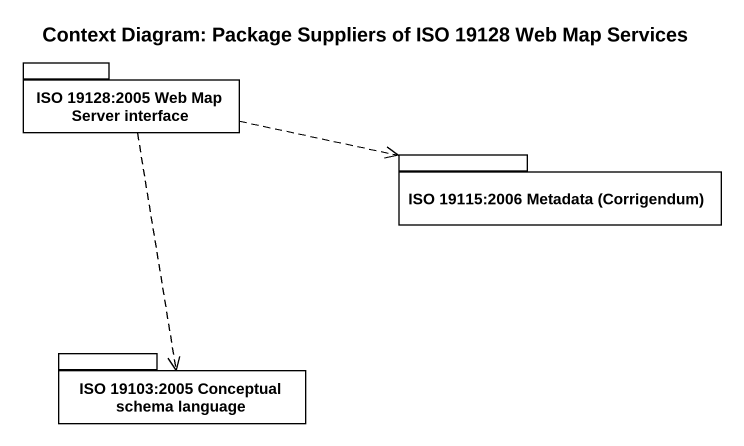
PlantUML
@startuml
title Context Diagram: Package Suppliers of ISO 19128 Web Map Services
package "ISO 19128:2005 Web Map Server interface" as ISO_19128_2005_Web_Map {
}
package "ISO 19115:2006 Metadata (Corrigendum)" as ISO_19115_2006_Metadata {
}
package "ISO 19103:2005 Conceptual schema language" as ISO_19103_2005_Conceptual {
}
ISO_19128_2005_Web_Map .right.> ISO_19115_2006_Metadata
ISO_19128_2005_Web_Map ..> ISO_19103_2005_Conceptual
@enduml
